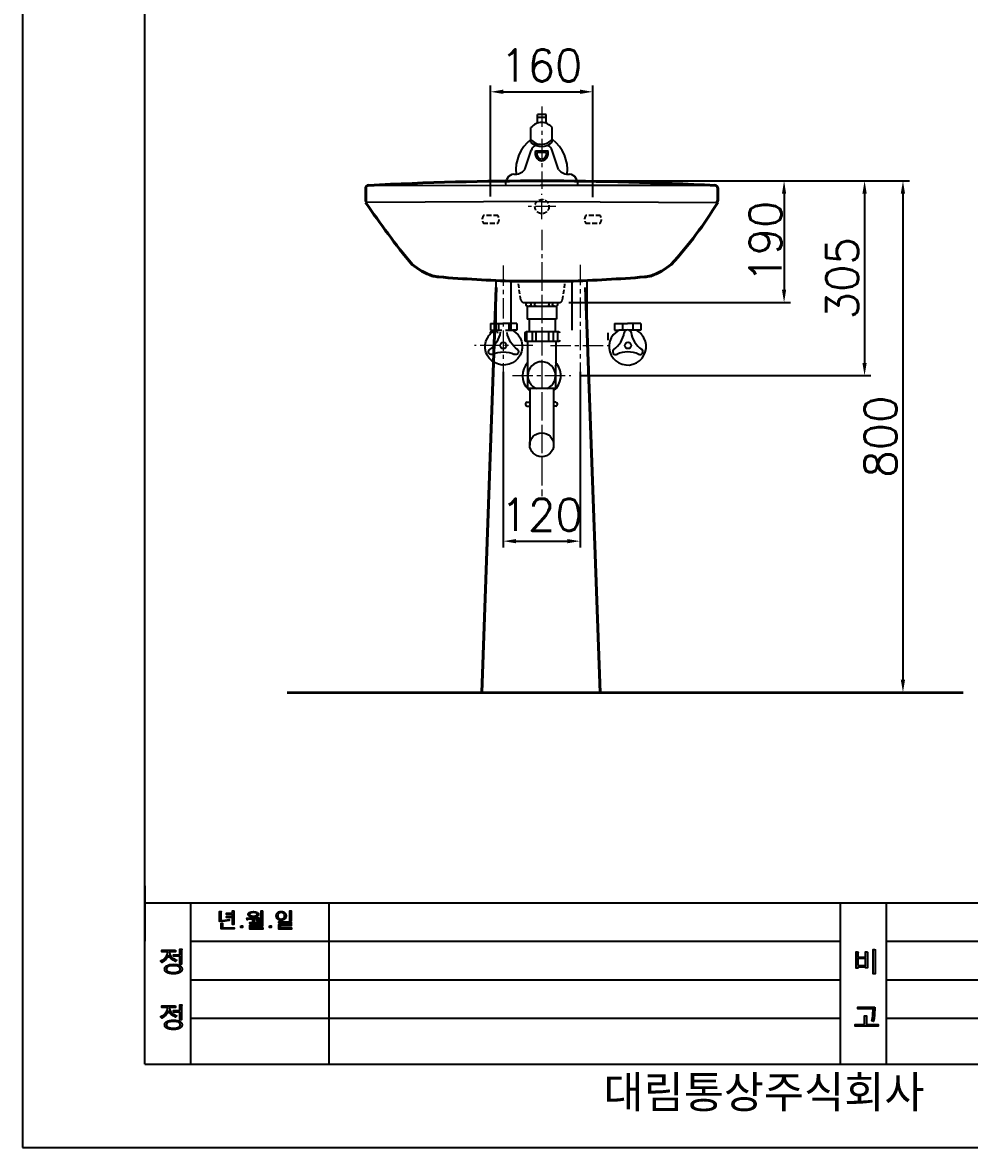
# Model space of a CAD drawing. Extents: x 60939 to 67572, y 58046 to 61508.
# Drawn here: x 65147 to 66628, y 58046 to 59806 of the extents above; entities that cross this region are included whole.
import ezdxf

# ---------------------------------------------------------------- set-up
doc = ezdxf.new("R2010")
doc.units = 0
doc.header["$MEASUREMENT"] = 0
doc.linetypes.add('CENTER', pattern=[50.8, 31.75, -6.35, 6.35, -6.35])
doc.linetypes.add('DASHED2', pattern=[9.525, 6.35, -3.175])
doc.layers.get('Defpoints').update_dxf_attribs({"linetype": 'CONTINUOUS'})
for name, color, linetype in [('B', 7, 'CONTINUOUS'), ('Dim', 4, 'CONTINUOUS'), ('YA', 7, 'CONTINUOUS'), ('내부선', 7, 'DASHED2')]:
    doc.layers.add(name, color=color, linetype=linetype)
for name, color, linetype, lineweight in [('CEN', 1, 'CENTER', 5), ('OUT-LINE', 132, 'CONTINUOUS', 40), ('OUTLINE', 11, 'CONTINUOUS', 40), ('Y', 202, 'CONTINUOUS', 35)]:
    doc.layers.add(name, color=color, linetype=linetype, lineweight=lineweight)
doc.styles.add('h', font='', dxfattribs={"height": 30})
doc.styles.get("Standard").update_dxf_attribs({"font": 'txt.shx', "bigfont": 'ghs.shx'})
doc.styles.add('스타일1', font='txt.shx', dxfattribs={"bigfont": 'ghs.shx'})
doc.styles.get('h').set_extended_font_data('Haansoft Batang')
doc.dimstyles.new('SERIM', dxfattribs={"dimscale": 10, "dimtxt": 3, "dimasz": 2, "dimexe": 1, "dimexo": 1.5, "dimgap": 1, "dimtad": 1, "dimtoh": 1, "dimdec": 0, "dimdsep": 46, "dimtxsty": 'h', "dimcen": -0.3, "dimclrt": 2, "dimadec": 0, "dimazin": 0, "dimtfac": 1, "dimtdec": 0, "dimtmove": 1, "dimatfit": 3, "dimfxl": 0, "dimtolj": 1, "dimtzin": 0, "dimarcsym": 0})

# ---------------------------------------------------------------- blocks, each defined once
blk = doc.blocks.new('*D62')
at = {"layer": 'Defpoints', "color": 0}
for p in [(65898.7, 59259.6), (66018.7, 59259.6), (66018.7, 58994.7)]:
    blk.add_point(p, dxfattribs=at)
at = {"layer": 'Dim', "color": 0, "lineweight": -2}
for p, q in [((65898.7, 59259.6), (65898.7, 58984.7)), ((66018.7, 59259.6), (66018.7, 58984.7)), ((65918.7, 58994.7), (65998.7, 58994.7))]:
    blk.add_line(p, q, dxfattribs=at)
at = {"layer": 'Dim', "color": 0}
for points in [[(65918.7, 58998), (65918.7, 58991.4), (65898.7, 58994.7)], [(65998.7, 58998), (65998.7, 58991.4), (66018.7, 58994.7)]]:
    blk.add_solid(points, dxfattribs=at)
at = {"layer": 'Dim', "color": 0, "insert": (65958.7, 59036), "char_height": 50, "attachment_point": 5}
blk.add_mtext('\\A1;120', dxfattribs=at)
blk = doc.blocks.new('*D63')
at = {"layer": 'Defpoints', "color": 0}
for p in [(66038.6, 59697.5), (65878.7, 59533.7), (66038.6, 59532.5)]:
    blk.add_point(p, dxfattribs=at)
at = {"layer": 'Dim', "color": 0, "lineweight": -2}
for p, q in [((65878.7, 59533.7), (65878.7, 59707.5)), ((66038.6, 59532.5), (66038.6, 59707.5)), ((65898.7, 59697.5), (66018.6, 59697.5))]:
    blk.add_line(p, q, dxfattribs=at)
at = {"layer": 'Dim', "color": 0}
for points in [[(65898.7, 59700.9), (65898.7, 59694.2), (65878.7, 59697.5)], [(66018.6, 59700.9), (66018.6, 59694.2), (66038.6, 59697.5)]]:
    blk.add_solid(points, dxfattribs=at)
at = {"layer": 'Dim', "color": 0, "insert": (65958, 59738.8), "char_height": 50, "attachment_point": 5}
blk.add_mtext('\\A1;160', dxfattribs=at)
blk = doc.blocks.new('*D70')
at = {"layer": 'Defpoints', "color": 0}
for p in [(65958.7, 59558.2), (65986.3, 59368), (66337.7, 59368)]:
    blk.add_point(p, dxfattribs=at)
at = {"layer": 'Dim', "color": 0, "lineweight": -2}
for p, q in [((65973.7, 59558.2), (66347.7, 59558.2)), ((66337.7, 59538.2), (66337.7, 59388)), ((66001.3, 59368), (66347.7, 59368))]:
    blk.add_line(p, q, dxfattribs=at)
at = {"layer": 'Dim', "color": 0}
for points in [[(66334.4, 59538.2), (66341, 59538.2), (66337.7, 59558.2)], [(66334.4, 59388), (66341, 59388), (66337.7, 59368)]]:
    blk.add_solid(points, dxfattribs=at)
at = {"layer": 'Dim', "color": 0, "insert": (66308.6, 59463.1), "char_height": 50, "attachment_point": 5, "rotation": 90}
blk.add_mtext('\\A1;190', dxfattribs=at)
blk = doc.blocks.new('*D71')
at = {"layer": 'Defpoints', "color": 0}
for p in [(65958.7, 59558.2), (66004.4, 59253.6), (66463.6, 59253.6)]:
    blk.add_point(p, dxfattribs=at)
at = {"layer": 'Dim', "color": 0, "lineweight": -2}
for p, q in [((65973.7, 59558.2), (66473.6, 59558.2)), ((66463.6, 59538.2), (66463.6, 59273.6)), ((66019.4, 59253.6), (66473.6, 59253.6))]:
    blk.add_line(p, q, dxfattribs=at)
at = {"layer": 'Dim', "color": 0}
for points in [[(66460.2, 59538.2), (66466.9, 59538.2), (66463.6, 59558.2)], [(66460.2, 59273.6), (66466.9, 59273.6), (66463.6, 59253.6)]]:
    blk.add_solid(points, dxfattribs=at)
at = {"layer": 'Dim', "color": 0, "insert": (66428.6, 59405.9), "char_height": 50, "attachment_point": 5, "rotation": 90}
blk.add_mtext('\\A1;305', dxfattribs=at)
blk = doc.blocks.new('*D72')
at = {"layer": 'Defpoints', "color": 0}
for p in [(65958.7, 59558.2), (66472.2, 58758.2), (66523.6, 58758.2)]:
    blk.add_point(p, dxfattribs=at)
at = {"layer": 'Dim', "color": 0, "lineweight": -2}
for p, q in [((65973.7, 59558.2), (66533.6, 59558.2)), ((66523.6, 59538.2), (66523.6, 58778.2))]:
    blk.add_line(p, q, dxfattribs=at)
at = {"layer": 'Dim', "color": 0}
for points in [[(66520.2, 59538.2), (66526.9, 59538.2), (66523.6, 59558.2)], [(66520.2, 58778.2), (66526.9, 58778.2), (66523.6, 58758.2)]]:
    blk.add_solid(points, dxfattribs=at)
at = {"layer": 'Dim', "color": 0, "insert": (66488.6, 59158.2), "char_height": 50, "attachment_point": 5, "rotation": 90}
blk.add_mtext('\\A1;800', dxfattribs=at)

msp = doc.modelspace()

# ---------------------------------------------------------------- linework, layer by layer
at = {"layer": 'B', "color": 0, "ltscale": 65}
for p, q in [((65688.3, 59551.3), (65960.9, 59551)), ((66230.3, 59551), (65956.4, 59551)), ((65958.7, 59526), (65685, 59524.6)), ((65958.7, 59526), (66232.3, 59524.6))]:
    msp.add_line(p, q, dxfattribs=at)
at = {"layer": 'CEN', "color": 0}
for p, q in [((65958.7, 59674.7), (65958.7, 59546)), ((65958.7, 59498.2), (65958.7, 59537.9)), ((65980.8, 59518.1), (65937.4, 59518.1)), ((65958.7, 59481.7), (65958.7, 59065.3)), ((65898.7, 59425.7), (65898.7, 59259.6)), ((65958.7, 59418.2), (65958.7, 59064.4)), ((66018.7, 59426.7), (66018.7, 59259.6)), ((65945, 59300.8), (65853.5, 59300.8)), ((65972.4, 59300.8), (66063.8, 59300.8)), ((65912.9, 59253.6), (66004.4, 59253.6))]:
    msp.add_line(p, q, dxfattribs=at)
at = {"layer": 'OUT-LINE', "color": 0}
for p, q in [((65683.5, 59528.2), (65683.5, 59546.3)), ((66233.9, 59528.2), (66233.9, 59546.3))]:
    msp.add_line(p, q, dxfattribs=at)
for centre, radius, start, end in [((65957.2, 54371.7), 5186.5, 86.9819, 92.9727), ((65688.5, 59546.3), 5, 92.5493, 180), ((66228.9, 59546.3), 5, 0, 87.4507), ((65688.5, 59528.2), 5, 180, 226.2958), ((66720.2, 60225.1), 1251.3, 214.0482, 219.597), ((65696.8, 59851), 628.5, 317.6471, 328.7077), ((66228.9, 59528.2), 5, 313.7042, 0), ((65822, 59506.7), 103, 230.1656, 250.9118), ((66095.3, 59506.7), 103, 289.0882, 309.8344), ((65766.6, 59231.2), 179.4, 80.058, 83.0526), ((66150.7, 59231.2), 179.4, 96.9474, 99.942)]:
    msp.add_arc(centre, radius, start, end, dxfattribs=at)
at = {"layer": 'OUTLINE', "color": 0}
for p, q in [((66000.9, 59401.3), (65916.2, 59401.3)), ((65865, 58758.2), (65887.6, 59391.2)), ((66050, 58758.2), (66027.4, 59391.2))]:
    msp.add_line(p, q, dxfattribs=at)
for centre, start, end in [((65996, 61884.4), 265.4208, 268.1657), ((65921.3, 61884.4), 271.8343, 274.5792)]:
    msp.add_arc(centre, 2484.4, start, end, dxfattribs=at)
at = {"layer": 'Y', "color": 0}
for p, q in [((65560.7, 58758.2), (66606.7, 58758.2)), ((65587.1, 58758.2), (66617.7, 58758.2))]:
    msp.add_line(p, q, dxfattribs=at)
at = {"layer": 'YA', "color": 7}
for p, q in [((65338.2, 58176.9), (65338.2, 60286.7)), ((65338.2, 58455.4), (65338.2, 58368.9)), ((65338.2, 58428.9), (67414.2, 58428.9)), ((65410.2, 58176.9), (65410.2, 58428.9)), ((65626.2, 58176.9), (65626.2, 58428.9)), ((66425.7, 58176.9), (66425.7, 58428.9)), ((66497.7, 58176.9), (66497.7, 58428.9)), ((65410.2, 58368.9), (66425.7, 58368.9)), ((66497.7, 58368.9), (67414.2, 58368.9)), ((65410.2, 58308.9), (66425.7, 58308.9)), ((66497.7, 58308.9), (67414.2, 58308.9)), ((65410.2, 58248.9), (66425.7, 58248.9)), ((66497.7, 58248.9), (67414.2, 58248.9)), ((65338.2, 58176.9), (67414.2, 58176.9))]:
    msp.add_line(p, q, dxfattribs=at)
at = {"layer": 'YA', "color": 0}
for p, q in [((65965.8, 59661.9), (65952.3, 59661.9)), ((65952.3, 59648.7), (65952.3, 59661.9)), ((65952.3, 59657.9), (65965.8, 59657.9)), ((65965.8, 59648.2), (65965.8, 59661.9)), ((65941.9, 59618.3), (65941.9, 59641.6)), ((65975.2, 59618.7), (65975.2, 59641.2)), ((65932.1, 59575.8), (65942.4, 59605.8)), ((65949, 59605.4), (65968.6, 59605.4)), ((65951, 59602.9), (65966.4, 59602.9)), ((65985.2, 59575.8), (65974.9, 59605.8)), ((65887.7, 59324.5), (65887.7, 59402.4)), ((65910.8, 59324.5), (65910.8, 59401.5)), ((66006.5, 59324.5), (66006.5, 59401.5)), ((66029.7, 59324.5), (66029.7, 59402.4)), ((65936, 59368.2), (65981.8, 59368.2)), ((65935.9, 59362), (65982.1, 59362)), ((65935.9, 59362), (65935.9, 59341.7)), ((65982.1, 59362.3), (65982.1, 59341.7)), ((65982.1, 59362), (65982.1, 59341.7)), ((65878.8, 59335), (65899.2, 59335)), ((65878.8, 59335), (65878.8, 59324.5)), ((65891, 59335), (65891, 59324.5)), ((65919.7, 59335), (65899.2, 59335)), ((65907.4, 59335), (65907.4, 59324.5)), ((65919.7, 59335), (65919.7, 59324.5)), ((65982.1, 59341.7), (65935.9, 59341.7)), ((65938.9, 59340.8), (65938.9, 59322.2)), ((65979.7, 59341.7), (65979.7, 59322.2)), ((66072.6, 59335), (66093.1, 59335)), ((66072.6, 59335), (66072.6, 59324.5)), ((66084.9, 59335), (66084.9, 59324.5)), ((66113.5, 59335), (66093.1, 59335)), ((66101.3, 59335), (66101.3, 59324.5)), ((66113.5, 59335), (66113.5, 59324.5)), ((65878.8, 59324.5), (65896.3, 59324.5)), ((65901.9, 59324.5), (65912.8, 59324.5)), ((65919.7, 59324.5), (65912.8, 59324.5)), ((65932.6, 59308.9), (65932.6, 59320.3)), ((65985.4, 59322.2), (65934.4, 59322.2)), ((65935, 59322.2), (65935, 59307.1)), ((65944, 59322.2), (65944, 59307.1)), ((65949.4, 59322.2), (65949.4, 59307.1)), ((65969.6, 59307.1), (65969.6, 59322.2)), ((65976.8, 59322.2), (65976.8, 59307.1)), ((65983.8, 59307.1), (65983.8, 59322.2)), ((66062.2, 59320.3), (66062.2, 59308.9)), ((66072.6, 59324.5), (66079.5, 59324.5)), ((66090.4, 59324.5), (66079.5, 59324.5)), ((66113.5, 59324.5), (66096, 59324.5)), ((65985.4, 59307.1), (65934.4, 59307.1)), ((65940.1, 59233.5), (65940.1, 59144.8)), ((65977.2, 59233.5), (65977.2, 59144.8)), ((65935.8, 59212.2), (65939.8, 59212.2)), ((65980.8, 59212.2), (65976.8, 59212.2)), ((65935.8, 59205.9), (65939.8, 59205.9)), ((65980.8, 59205.9), (65976.8, 59205.9))]:
    msp.add_line(p, q, dxfattribs=at)
msp.add_lwpolyline([(65146.8, 58046.4), (67572.3, 58046.4), (67572.3, 61476.8), (65146.8, 61476.8)], close=True, dxfattribs=at)
msp.add_lwpolyline([(65980.7, 59307.1), (65980.3, 59233.5), (65937, 59233.5), (65937, 59307.1)], dxfattribs=at)
at = {"layer": 'YA', "color": 7}
for points in [[(65457.2, 58415.4), (65457.3, 58415.4), (65457.3, 58415.4), (65457.3, 58415.4), (65457.3, 58415.4), (65457.3, 58415.3), (65457.3, 58415.3), (65457.3, 58415.3), (65457.3, 58415.2), (65457.3, 58415.1), (65457.2, 58414.9), (65457.1, 58414.6), (65457, 58414.2), (65457, 58401.7), (65463.3, 58402.1), (65469.8, 58403.2), (65470.1, 58401.4), (65463.7, 58400.3), (65454.9, 58399.9), (65454.9, 58415.6), (65456.3, 58415.6), (65456.9, 58415.5), (65457, 58415.5), (65457.1, 58415.5), (65457.2, 58415.5), (65457.2, 58415.4), (65457.2, 58415.4)], [(65475, 58412.7), (65475, 58416.3), (65476.7, 58416.3), (65476.9, 58416.3), (65477.1, 58416.3), (65477.2, 58416.3), (65477.3, 58416.2), (65477.3, 58416.2), (65477.3, 58416.2), (65477.3, 58416.2), (65477.4, 58416.2), (65477.4, 58416.2), (65477.4, 58416.2), (65477.4, 58416.1), (65477.4, 58416.1), (65477.4, 58416.1), (65477.4, 58416.1), (65477.4, 58416.1), (65477.3, 58416), (65477.3, 58415.8), (65477.2, 58415.6), (65477.1, 58415.3), (65477.1, 58395.2), (65475, 58395.2), (65475, 58406.1), (65466, 58406.1), (65466, 58407.9), (65475, 58407.9), (65475, 58410.9), (65466, 58410.9), (65466, 58412.7), (65475, 58412.7)], [(65514, 58414), (65514.5, 58413.7), (65514.9, 58413.4), (65515.3, 58413.1), (65515.6, 58412.7), (65515.8, 58412.3), (65515.9, 58411.9), (65516, 58411.5), (65516.1, 58411), (65516, 58410.6), (65515.9, 58410.2), (65515.8, 58409.8), (65515.6, 58409.4), (65515.3, 58409), (65514.9, 58408.7), (65514.5, 58408.4), (65514, 58408.1), (65513.5, 58407.7), (65512.8, 58407.5), (65511.4, 58407.1), (65509.8, 58406.8), (65507.9, 58406.7), (65506.1, 58406.8), (65504.4, 58407.1), (65503, 58407.5), (65502.4, 58407.7), (65501.8, 58408.1), (65501.3, 58408.4), (65500.9, 58408.7), (65500.5, 58409), (65500.3, 58409.4), (65500, 58409.8), (65499.9, 58410.2), (65499.8, 58410.6), (65499.8, 58411), (65499.8, 58411.5), (65499.9, 58411.9), (65500, 58412.3), (65500.3, 58412.7), (65500.5, 58413.1), (65500.9, 58413.4), (65501.3, 58413.7), (65501.8, 58414), (65503, 58414.6), (65504.4, 58415), (65506.1, 58415.2), (65507.9, 58415.3), (65509.8, 58415.2), (65511.4, 58415), (65512.8, 58414.6), (65514, 58414)], [(65519.9, 58402.4), (65519.9, 58416.3), (65521.6, 58416.3), (65521.9, 58416.3), (65522.1, 58416.3), (65522.2, 58416.2), (65522.2, 58416.2), (65522.2, 58416.2), (65522.2, 58416.2), (65522.2, 58416.2), (65522.3, 58416.2), (65522.3, 58416.2), (65522.3, 58416.1), (65522.3, 58416.1), (65522.3, 58416.1), (65522.3, 58416.1), (65522.3, 58416.1), (65522.3, 58416), (65522.3, 58416), (65522.2, 58415.9), (65522.2, 58415.7), (65522, 58415.5), (65522, 58415.2), (65522, 58399), (65519.9, 58399), (65519.9, 58400.7), (65513, 58400.7), (65513, 58402.4), (65519.9, 58402.4)], [(65557, 58413.6), (65557.5, 58413.1), (65557.9, 58412.6), (65558.2, 58412), (65558.5, 58411.4), (65558.7, 58410.8), (65558.8, 58410.1), (65558.9, 58408.7), (65558.9, 58407.9), (65558.8, 58407.2), (65558.7, 58406.6), (65558.5, 58405.9), (65558.2, 58405.4), (65557.9, 58404.8), (65557.5, 58404.3), (65557, 58403.8), (65556.5, 58403.3), (65555.9, 58402.9), (65555.2, 58402.5), (65554.6, 58402.3), (65553.8, 58402), (65553, 58401.9), (65551.3, 58401.7), (65549.6, 58401.9), (65548.8, 58402), (65548, 58402.3), (65547.3, 58402.5), (65546.7, 58402.9), (65546.1, 58403.3), (65545.5, 58403.8), (65545.1, 58404.3), (65544.7, 58404.8), (65544.4, 58405.4), (65544.1, 58405.9), (65543.9, 58406.6), (65543.8, 58407.2), (65543.7, 58408.7), (65543.8, 58410.1), (65543.9, 58410.8), (65544.1, 58411.4), (65544.4, 58412), (65544.7, 58412.6), (65545.1, 58413.1), (65545.5, 58413.6), (65546.1, 58414), (65546.7, 58414.4), (65547.3, 58414.8), (65548, 58415.1), (65548.8, 58415.3), (65549.6, 58415.5), (65551.3, 58415.6), (65553, 58415.5), (65553.8, 58415.3), (65554.6, 58415.1), (65555.2, 58414.8), (65555.9, 58414.4), (65556.5, 58414), (65557, 58413.6)], [(65566.5, 58416.3), (65566.8, 58416.3), (65567, 58416.3), (65567.1, 58416.3), (65567.1, 58416.2), (65567.1, 58416.2), (65567.2, 58416.2), (65567.2, 58416.2), (65567.2, 58416.2), (65567.2, 58416.2), (65567.2, 58416.1), (65567.2, 58416.1), (65567.2, 58416.1), (65567.2, 58416.1), (65567.2, 58416), (65567.2, 58415.9), (65567.1, 58415.8), (65567, 58415.6), (65566.9, 58415.3), (65566.9, 58401), (65564.8, 58401), (65564.8, 58416.3), (65566.5, 58416.3)], [(65459.8, 58397.3), (65459.8, 58397.3), (65459.8, 58397.3), (65459.8, 58397.3), (65459.8, 58397.3), (65459.8, 58397.3), (65459.8, 58397.2), (65459.8, 58397.2), (65459.8, 58397.1), (65459.7, 58397), (65459.6, 58396.7), (65459.6, 58396.5), (65459.6, 58390.2), (65477.8, 58390.2), (65477.8, 58388.5), (65457.5, 58388.5), (65457.5, 58397.4), (65459.1, 58397.4), (65459.6, 58397.4), (65459.7, 58397.4), (65459.7, 58397.4), (65459.8, 58397.3), (65459.8, 58397.3), (65459.8, 58397.3)], [(65517.3, 58404.3), (65513.2, 58403.9), (65509, 58403.6), (65509, 58399), (65506.9, 58399), (65506.9, 58403.5), (65499.1, 58403.2), (65498.9, 58403.1), (65498.6, 58403), (65498.5, 58402.8), (65498.4, 58402.8), (65498.4, 58402.7), (65498.3, 58402.7), (65498.3, 58402.7), (65498.3, 58402.7), (65498.3, 58402.7), (65498.3, 58402.7), (65498.3, 58402.7), (65498.3, 58402.7), (65498.2, 58402.8), (65498.2, 58402.8), (65498.2, 58402.8), (65498.2, 58402.9), (65498.1, 58402.9), (65498.1, 58403.2), (65498, 58403.5), (65497.7, 58405), (65505.8, 58405.2), (65517.1, 58406), (65517.3, 58404.3)], [(65503.4, 58412.9), (65503.1, 58412.7), (65502.7, 58412.5), (65502.5, 58412.3), (65502.3, 58412.1), (65502.1, 58411.8), (65502, 58411.6), (65501.9, 58411.3), (65501.9, 58411), (65501.9, 58410.7), (65502, 58410.6), (65502, 58410.5), (65502.1, 58410.2), (65502.3, 58410), (65502.5, 58409.8), (65502.7, 58409.5), (65503.1, 58409.3), (65503.4, 58409.2), (65504.3, 58408.8), (65505.3, 58408.6), (65507.9, 58408.4), (65510.5, 58408.6), (65511.5, 58408.8), (65512.4, 58409.2), (65512.8, 58409.3), (65513.1, 58409.5), (65513.3, 58409.8), (65513.6, 58410), (65513.7, 58410.2), (65513.8, 58410.3), (65513.8, 58410.5), (65513.9, 58410.6), (65513.9, 58410.7), (65513.9, 58411), (65513.9, 58411.3), (65513.9, 58411.4), (65513.8, 58411.6), (65513.7, 58411.8), (65513.6, 58412.1), (65513.3, 58412.3), (65513.1, 58412.5), (65512.8, 58412.7), (65512.4, 58412.9), (65511.5, 58413.2), (65510.5, 58413.5), (65507.9, 58413.7), (65505.3, 58413.5), (65504.3, 58413.2), (65503.4, 58412.9)], [(65522, 58398.4), (65522, 58392.6), (65504.3, 58392.6), (65504.3, 58389.9), (65522.7, 58389.9), (65522.7, 58388.1), (65502.3, 58388.1), (65502.3, 58394.4), (65520, 58394.4), (65520, 58396.6), (65502.3, 58396.6), (65502.3, 58398.4), (65522, 58398.4)], [(65547.2, 58412.3), (65546.9, 58412), (65546.7, 58411.6), (65546.4, 58411.2), (65546.2, 58410.7), (65546.1, 58410.3), (65546, 58409.8), (65545.9, 58408.7), (65546, 58407.6), (65546.1, 58407.1), (65546.2, 58406.7), (65546.4, 58406.2), (65546.7, 58405.8), (65546.9, 58405.4), (65547.2, 58405.1), (65547.6, 58404.7), (65548, 58404.5), (65548.5, 58404.2), (65549, 58404), (65549.5, 58403.9), (65550.1, 58403.7), (65551.3, 58403.6), (65552.5, 58403.7), (65553.1, 58403.9), (65553.6, 58404), (65554.1, 58404.2), (65554.6, 58404.5), (65555, 58404.7), (65555.4, 58405.1), (65555.7, 58405.4), (65556, 58405.8), (65556.2, 58406.2), (65556.4, 58406.7), (65556.5, 58407.1), (65556.7, 58407.6), (65556.7, 58408.7), (65556.7, 58409.8), (65556.5, 58410.3), (65556.4, 58410.7), (65556.2, 58411.2), (65556, 58411.6), (65555.7, 58412), (65555.4, 58412.3), (65555, 58412.7), (65554.6, 58413), (65554.1, 58413.2), (65553.6, 58413.4), (65553.1, 58413.6), (65552.5, 58413.7), (65551.3, 58413.8), (65550.1, 58413.7), (65549.5, 58413.6), (65549, 58413.4), (65548.5, 58413.2), (65548, 58413), (65547.6, 58412.7), (65547.2, 58412.3)], [(65566.9, 58399.6), (65566.9, 58393.2), (65549.7, 58393.2), (65549.7, 58389.9), (65567.6, 58389.9), (65567.6, 58388.1), (65547.7, 58388.1), (65547.7, 58395), (65564.9, 58395), (65564.9, 58397.8), (65547.7, 58397.8), (65547.7, 58399.6), (65566.9, 58399.6)], [(65488.1, 58393.2), (65491, 58393.2), (65491, 58390.4), (65488.1, 58390.4), (65488.1, 58393.2)], [(65533, 58393.2), (65535.9, 58393.2), (65535.9, 58390.4), (65533, 58390.4), (65533, 58393.2)], [(65386.1, 58354.9), (65386.1, 58352.6), (65377.1, 58352.6), (65376.9, 58351.6), (65376.9, 58350.6), (65377, 58349.6), (65377.2, 58348.6), (65377.5, 58347.6), (65378, 58346.7), (65378.6, 58345.7), (65379.4, 58344.8), (65381.1, 58343.3), (65383.1, 58341.9), (65385.4, 58340.6), (65388.1, 58339.5), (65386.3, 58337.3), (65382.5, 58339.2), (65379.2, 58341.6), (65378, 58342.8), (65376.9, 58344), (65376, 58345.2), (65375.3, 58346.5), (65373.4, 58343.4), (65371.1, 58340.7), (65368.2, 58338.2), (65364.6, 58335.9), (65362.7, 58338), (65365, 58339.2), (65367.1, 58340.6), (65369, 58342.2), (65370.6, 58344), (65372, 58346), (65373.1, 58348.1), (65373.8, 58350.3), (65374.2, 58352.6), (65364.6, 58352.6), (65364.6, 58354.9), (65386.1, 58354.9)], [(65392.7, 58347.8), (65392.7, 58356.6), (65395.1, 58356.6), (65395.4, 58356.6), (65395.7, 58356.5), (65395.8, 58356.5), (65395.8, 58356.5), (65395.9, 58356.5), (65395.9, 58356.4), (65395.9, 58356.4), (65395.9, 58356.4), (65396, 58356.4), (65396, 58356.4), (65396, 58356.4), (65396, 58356.3), (65396, 58356.3), (65396, 58356.3), (65396, 58356.2), (65396, 58356.2), (65395.9, 58356), (65395.8, 58355.8), (65395.7, 58355.5), (65395.6, 58355.1), (65395.6, 58332.9), (65392.7, 58332.9), (65392.7, 58345.4), (65383.1, 58345.4), (65383.1, 58347.8), (65392.7, 58347.8)], [(66453.6, 58352), (66453.6, 58352), (66453.6, 58352), (66453.6, 58352), (66453.6, 58352), (66453.6, 58351.9), (66453.6, 58351.9), (66453.6, 58351.9), (66453.6, 58351.8), (66453.5, 58351.7), (66453.4, 58351.6), (66453.2, 58351.3), (66453.1, 58350.9), (66453.1, 58344.3), (66465.2, 58344.3), (66465.2, 58352.2), (66467.1, 58352.2), (66467.9, 58352.1), (66468.1, 58352.1), (66468.2, 58352), (66468.3, 58352), (66468.3, 58352), (66468.4, 58351.9), (66468.4, 58351.9), (66468.4, 58351.9), (66468.4, 58351.9), (66468.4, 58351.9), (66468.4, 58351.8), (66468.4, 58351.8), (66468.4, 58351.7), (66468.4, 58351.7), (66468.4, 58351.6), (66468.3, 58351.4), (66468.1, 58351.1), (66468.1, 58350.7), (66468.1, 58327.6), (66465.2, 58327.6), (66465.2, 58328.7), (66453.1, 58328.7), (66453.1, 58326.8), (66450.4, 58326.8), (66450.4, 58352.2), (66452.5, 58352.2), (66453.3, 58352.1), (66453.5, 58352.1), (66453.6, 58352.1), (66453.6, 58352), (66453.6, 58352), (66453.6, 58352)], [(66480.5, 58355.7), (66480.5, 58355.7), (66480.5, 58355.7), (66480.5, 58355.7), (66480.5, 58355.7), (66480.5, 58355.7), (66480.5, 58355.7), (66480.5, 58355.6), (66480.5, 58355.6), (66480.5, 58355.6), (66480.5, 58355.5), (66480.5, 58355.5), (66480.5, 58355.4), (66480.4, 58355.2), (66480.1, 58354.8), (66480.1, 58354.3), (66480.1, 58317.8), (66477.2, 58317.8), (66477.2, 58355.9), (66479.2, 58355.9), (66480.1, 58355.8), (66480.3, 58355.8), (66480.4, 58355.7), (66480.5, 58355.7), (66480.5, 58355.7), (66480.5, 58355.7)], [(65393, 58330.8), (65393.8, 58330.3), (65394.5, 58329.7), (65395, 58329.1), (65395.5, 58328.5), (65395.9, 58327.7), (65396.1, 58327), (65396.3, 58326.2), (65396.3, 58325.4), (65396.3, 58324.6), (65396.1, 58323.8), (65395.9, 58323.1), (65395.5, 58322.4), (65395, 58321.7), (65394.5, 58321.1), (65393.8, 58320.6), (65393, 58320.1), (65392, 58319.6), (65391, 58319.1), (65388.6, 58318.5), (65385.9, 58318.1), (65382.7, 58317.9), (65379.6, 58318.1), (65376.8, 58318.5), (65374.4, 58319.1), (65373.4, 58319.6), (65372.4, 58320.1), (65371.7, 58320.6), (65371, 58321.1), (65370.4, 58321.7), (65370, 58322.4), (65369.6, 58323.1), (65369.3, 58323.8), (65369.2, 58324.6), (65369.1, 58325.4), (65369.2, 58326.2), (65369.3, 58327), (65369.6, 58327.7), (65370, 58328.5), (65370.4, 58329.1), (65371, 58329.7), (65371.7, 58330.3), (65372.4, 58330.8), (65373.4, 58331.3), (65374.4, 58331.7), (65376.8, 58332.4), (65379.6, 58332.8), (65382.7, 58332.9), (65385.9, 58332.8), (65388.6, 58332.4), (65391, 58331.7), (65392, 58331.3), (65393, 58330.8)], [(65374.6, 58329.3), (65374, 58328.9), (65373.4, 58328.5), (65373, 58328.1), (65372.6, 58327.6), (65372.3, 58327.1), (65372.1, 58326.6), (65372, 58326), (65372, 58325.4), (65372, 58324.8), (65372.1, 58324.2), (65372.3, 58323.7), (65372.6, 58323.2), (65373, 58322.7), (65373.4, 58322.3), (65374, 58321.9), (65374.6, 58321.6), (65376.1, 58321), (65378, 58320.6), (65382.7, 58320.3), (65387.5, 58320.6), (65389.3, 58321), (65390.9, 58321.6), (65391.5, 58321.9), (65392, 58322.3), (65392.5, 58322.7), (65392.9, 58323.2), (65393.1, 58323.7), (65393.4, 58324.2), (65393.5, 58324.8), (65393.5, 58325.4), (65393.5, 58326), (65393.4, 58326.6), (65393.1, 58327.1), (65392.9, 58327.6), (65392.5, 58328.1), (65392, 58328.5), (65391.5, 58328.9), (65390.9, 58329.3), (65389.3, 58329.9), (65387.5, 58330.3), (65382.7, 58330.6), (65378, 58330.3), (65376.1, 58329.9), (65374.6, 58329.3)], [(66453.1, 58330.9), (66465.2, 58330.9), (66465.2, 58342), (66453.1, 58342), (66453.1, 58330.9)], [(65386.1, 58267.9), (65386.1, 58265.5), (65377.1, 58265.5), (65376.9, 58264.5), (65376.9, 58263.5), (65377, 58262.5), (65377.2, 58261.5), (65377.5, 58260.5), (65378, 58259.6), (65378.6, 58258.6), (65379.4, 58257.7), (65381.1, 58256.2), (65383.1, 58254.8), (65385.4, 58253.5), (65388.1, 58252.5), (65386.3, 58250.2), (65382.5, 58252.2), (65379.2, 58254.5), (65378, 58255.7), (65376.9, 58256.9), (65376, 58258.1), (65375.3, 58259.4), (65373.4, 58256.3), (65371.1, 58253.6), (65368.2, 58251.1), (65364.6, 58248.8), (65362.7, 58250.9), (65365, 58252.1), (65367.1, 58253.5), (65369, 58255.1), (65370.6, 58256.9), (65372, 58258.9), (65373.1, 58261), (65373.8, 58263.2), (65374.2, 58265.5), (65364.6, 58265.5), (65364.6, 58267.9), (65386.1, 58267.9)], [(65392.7, 58260.7), (65392.7, 58269.5), (65395.1, 58269.5), (65395.4, 58269.5), (65395.7, 58269.4), (65395.8, 58269.4), (65395.8, 58269.4), (65395.9, 58269.4), (65395.9, 58269.4), (65395.9, 58269.3), (65395.9, 58269.3), (65396, 58269.3), (65396, 58269.3), (65396, 58269.3), (65396, 58269.2), (65396, 58269.2), (65396, 58269.2), (65396, 58269.1), (65396, 58269.1), (65395.9, 58268.9), (65395.8, 58268.7), (65395.7, 58268.4), (65395.6, 58268), (65395.6, 58245.9), (65392.7, 58245.9), (65392.7, 58258.3), (65383.1, 58258.3), (65383.1, 58260.7), (65392.7, 58260.7)], [(66479.7, 58265.7), (66479.2, 58253.2), (66478.5, 58248), (66477.4, 58243.6), (66474.7, 58244.3), (66475.8, 58248.3), (66476.5, 58253.3), (66476.9, 58263.3), (66453.1, 58263.3), (66453.1, 58265.7), (66479.7, 58265.7)], [(65393, 58243.7), (65393.8, 58243.2), (65394.5, 58242.6), (65395, 58242), (65395.5, 58241.4), (65395.9, 58240.7), (65396.1, 58239.9), (65396.3, 58239.1), (65396.3, 58238.3), (65396.3, 58237.5), (65396.1, 58236.7), (65395.9, 58236), (65395.5, 58235.3), (65395, 58234.6), (65394.5, 58234), (65393.8, 58233.5), (65393, 58233), (65392, 58232.5), (65391, 58232), (65388.6, 58231.4), (65385.9, 58231), (65382.7, 58230.9), (65379.6, 58231), (65376.8, 58231.4), (65374.4, 58232), (65373.4, 58232.5), (65372.4, 58233), (65371.7, 58233.5), (65371, 58234), (65370.4, 58234.6), (65370, 58235.3), (65369.6, 58236), (65369.3, 58236.7), (65369.2, 58237.5), (65369.1, 58238.3), (65369.2, 58239.1), (65369.3, 58239.9), (65369.6, 58240.7), (65370, 58241.4), (65370.4, 58242), (65371, 58242.6), (65371.7, 58243.2), (65372.4, 58243.7), (65373.4, 58244.2), (65374.4, 58244.7), (65376.8, 58245.3), (65379.6, 58245.7), (65382.7, 58245.8), (65385.9, 58245.7), (65388.6, 58245.3), (65391, 58244.7), (65392, 58244.2), (65393, 58243.7)], [(65374.6, 58242.2), (65374, 58241.8), (65373.4, 58241.5), (65373, 58241), (65372.6, 58240.6), (65372.3, 58240), (65372.1, 58239.5), (65372, 58238.9), (65372, 58238.3), (65372, 58237.7), (65372.1, 58237.1), (65372.3, 58236.6), (65372.6, 58236.1), (65373, 58235.6), (65373.4, 58235.2), (65374, 58234.8), (65374.6, 58234.5), (65376.1, 58233.9), (65378, 58233.5), (65382.7, 58233.2), (65387.5, 58233.5), (65389.3, 58233.9), (65390.9, 58234.5), (65391.5, 58234.8), (65392, 58235.2), (65392.5, 58235.6), (65392.9, 58236.1), (65393.1, 58236.6), (65393.4, 58237.1), (65393.5, 58237.7), (65393.5, 58238.3), (65393.5, 58238.9), (65393.4, 58239.5), (65393.1, 58240), (65392.9, 58240.6), (65392.5, 58241), (65392, 58241.5), (65391.5, 58241.8), (65390.9, 58242.2), (65389.3, 58242.8), (65387.5, 58243.2), (65382.7, 58243.5), (65378, 58243.2), (65376.1, 58242.8), (65374.6, 58242.2)], [(66463.4, 58238.6), (66463.4, 58252.6), (66465.7, 58252.6), (66466.1, 58252.6), (66466.4, 58252.5), (66466.6, 58252.5), (66466.7, 58252.5), (66466.7, 58252.4), (66466.7, 58252.4), (66466.8, 58252.4), (66466.8, 58252.4), (66466.8, 58252.4), (66466.8, 58252.3), (66466.8, 58252.3), (66466.8, 58252.3), (66466.8, 58252.3), (66466.8, 58252.2), (66466.8, 58252.1), (66466.7, 58252), (66466.7, 58251.8), (66466.5, 58251.4), (66466.4, 58251), (66466.4, 58238.6), (66484.6, 58238.6), (66484.6, 58236.1), (66448.7, 58236.1), (66448.7, 58238.6), (66463.4, 58238.6)]]:
    msp.add_lwpolyline(points, dxfattribs=at)
at = {"layer": 'YA', "color": 0}
for centre, radius in [((65898.7, 59300.8), 4.91), ((66093.7, 59300.8), 4.91), ((65958.7, 59145.5), 18.7)]:
    msp.add_circle(centre, radius, dxfattribs=at)
for centre, radius, start, end in [((65958.4, 59628.4), 21.1, 37.2755, 141.2911), ((65978.8, 59575.1), 60.5, 127.6179, 186.0425), ((65958.3, 59636.7), 21.4, 219.792, 322.1603), ((65958.3, 59636.7), 24.7, 228.3389, 313.0942), ((65955.6, 59601.7), 13.9, 118.6601, 162.7745), ((65961.7, 59601.7), 13.9, 17.2255, 62.7108), ((65938.5, 59575.1), 60.5, 353.9575, 52.3821), ((65960.5, 59601.5), 12.2, 161.6487, 261.17), ((65960.5, 59601.5), 9.66, 172.0928, 258.8593), ((65956.8, 59601.5), 12.2, 278.83, 18.3513), ((65956.8, 59601.5), 9.66, 281.1407, 7.9072), ((65916.9, 59588.5), 19.8, 264.9849, 320.1914), ((66000.4, 59588.5), 19.8, 219.8086, 275.0151), ((65917.2, 59554.1), 14.9, 97.919, 191.6659), ((66000.1, 59554.1), 14.9, 348.3341, 82.081)]:
    msp.add_arc(centre, radius, start, end, dxfattribs=at)
for points, knots in [([(65936, 59362), (65934.3, 59363), (65933.7, 59365.2), (65934.7, 59366.8), (65935, 59367.4), (65935.5, 59367.9), (65936, 59368.2)], [0, 0, 0, 0, 1, 1, 1, 2, 2, 2, 2]), ([(65939.5, 59368.2), (65941.3, 59367.8), (65942.3, 59366.1), (65941.9, 59364.4), (65941.7, 59363.3), (65940.8, 59362.4), (65939.7, 59362)], [0, 0, 0, 0, 1, 1, 1, 2, 2, 2, 2]), ([(65949.6, 59362), (65947.9, 59363), (65947.3, 59365.2), (65948.2, 59366.8), (65948.5, 59367.4), (65949, 59367.9), (65949.6, 59368.2)], [0, 0, 0, 0, 1, 1, 1, 2, 2, 2, 2]), ([(65968.2, 59368.2), (65969.9, 59367.2), (65970.5, 59365.1), (65969.6, 59363.4), (65969.2, 59362.8), (65968.8, 59362.4), (65968.2, 59362)], [0, 0, 0, 0, 1, 1, 1, 2, 2, 2, 2]), ([(65978.1, 59362), (65976.4, 59362.5), (65975.4, 59364.3), (65975.9, 59366), (65976.2, 59367.1), (65977.1, 59367.9), (65978.2, 59368.2)], [0, 0, 0, 0, 1, 1, 1, 2, 2, 2, 2]), ([(65981.8, 59368.2), (65983.4, 59367.2), (65984, 59365.1), (65983.1, 59363.4), (65982.8, 59362.8), (65982.3, 59362.4), (65981.8, 59362)], [0, 0, 0, 0, 1, 1, 1, 2, 2, 2, 2]), ([(65912.8, 59324.5), (65926.9, 59317), (65932.3, 59299.5), (65924.8, 59285.4), (65917.3, 59271.3), (65899.8, 59266), (65885.7, 59273.5), (65871.5, 59280.9), (65866.2, 59298.5), (65873.7, 59312.6), (65876.4, 59317.7), (65880.6, 59321.8), (65885.7, 59324.5)], [0, 0, 0, 0, 1, 1, 1, 2, 2, 2, 3, 3, 3, 4, 4, 4, 4]), ([(65878.4, 59319.3), (65878.2, 59322.4), (65880.6, 59325.1), (65883.8, 59325.3), (65886.9, 59325.4), (65889.6, 59323), (65889.8, 59319.9)], [0, 0, 0, 0, 1, 1, 1, 2, 2, 2, 2]), ([(66079.5, 59324.5), (66065.4, 59317), (66060.1, 59299.5), (66067.5, 59285.4), (66075, 59271.3), (66092.5, 59266), (66106.7, 59273.5), (66120.8, 59280.9), (66126.1, 59298.5), (66118.6, 59312.6), (66115.9, 59317.7), (66111.8, 59321.8), (66106.7, 59324.5)], [0, 0, 0, 0, 1, 1, 1, 2, 2, 2, 3, 3, 3, 4, 4, 4, 4]), ([(66098.9, 59319.3), (66099.1, 59322.4), (66096.7, 59325.1), (66093.5, 59325.3), (66090.4, 59325.4), (66087.7, 59323), (66087.6, 59319.9)], [0, 0, 0, 0, 1, 1, 1, 2, 2, 2, 2]), ([(65882.5, 59287), (65880.3, 59285.7), (65877.4, 59286.5), (65876.2, 59288.7), (65874.9, 59291), (65875.6, 59293.8), (65877.9, 59295.1)], [0, 0, 0, 0, 1, 1, 1, 2, 2, 2, 2]), ([(65920.2, 59295.3), (65922.5, 59294), (65923.3, 59291.1), (65922, 59288.8), (65920.8, 59286.5), (65917.9, 59285.7), (65915.6, 59287)], [0, 0, 0, 0, 1, 1, 1, 2, 2, 2, 2]), ([(66072.1, 59295.3), (66069.8, 59294), (66069, 59291.1), (66070.3, 59288.8), (66071.5, 59286.5), (66074.4, 59285.7), (66076.7, 59287)], [0, 0, 0, 0, 1, 1, 1, 2, 2, 2, 2]), ([(66109.8, 59287), (66112, 59285.7), (66114.9, 59286.5), (66116.2, 59288.7), (66117.4, 59291), (66116.7, 59293.8), (66114.4, 59295.1)], [0, 0, 0, 0, 1, 1, 1, 2, 2, 2, 2]), ([(65966.9, 59233.5), (65978, 59238), (65983.3, 59250.7), (65978.8, 59261.8), (65974.2, 59272.9), (65961.6, 59278.3), (65950.5, 59273.7), (65939.3, 59269.2), (65934, 59256.5), (65938.5, 59245.4), (65940.8, 59240), (65945, 59235.7), (65950.5, 59233.5)], [0, 0, 0, 0, 1, 1, 1, 2, 2, 2, 3, 3, 3, 4, 4, 4, 4]), ([(65937, 59274.5), (65925.5, 59262.5), (65925.8, 59243.5), (65937.8, 59231.9), (65938.5, 59231.2), (65939.3, 59230.5), (65940.1, 59229.9)], [0, 0, 0, 0, 1, 1, 1, 2, 2, 2, 2]), ([(65977.2, 59229.9), (65990.3, 59240.1), (65992.6, 59259), (65982.4, 59272.1), (65981.7, 59272.9), (65981, 59273.7), (65980.3, 59274.5)], [0, 0, 0, 0, 1, 1, 1, 2, 2, 2, 2]), ([(65935.8, 59212.2), (65934.1, 59211.9), (65932.9, 59210.3), (65933.2, 59208.6), (65933.4, 59207.2), (65934.5, 59206.1), (65935.8, 59205.9)], [0, 0, 0, 0, 1, 1, 1, 2, 2, 2, 2]), ([(65980.8, 59205.9), (65982.5, 59206.2), (65983.7, 59207.8), (65983.5, 59209.5), (65983.3, 59210.9), (65982.2, 59212), (65980.8, 59212.2)], [0, 0, 0, 0, 1, 1, 1, 2, 2, 2, 2])]:
    msp.add_open_spline(points, degree=3, knots=knots, dxfattribs=at)
for points in [[(65893.8, 59321.6), (65892.4, 59310.7), (65886.4, 59300.8), (65877.2, 59294.6)], [(65921, 59294.7), (65912.1, 59300.8), (65906.1, 59310.3), (65904.6, 59321)], [(65932.6, 59320.3), (65932.6, 59321.4), (65933.4, 59322.2), (65934.4, 59322.2)], [(65985.4, 59322.2), (65986.4, 59322.2), (65987.2, 59321.4), (65987.2, 59320.3)], [(66071.3, 59294.7), (66080.3, 59300.8), (66086.2, 59310.3), (66087.7, 59321)], [(66098.5, 59321.6), (66099.9, 59310.7), (66105.9, 59300.8), (66115.1, 59294.6)], [(65934.4, 59307.1), (65933.4, 59307.1), (65932.6, 59307.9), (65932.6, 59308.9)], [(65987.2, 59308.9), (65987.2, 59307.9), (65986.4, 59307.1), (65985.4, 59307.1)], [(65881.9, 59286.8), (65892.7, 59292.1), (65905.3, 59292.1), (65916, 59286.8)], [(66110.4, 59286.8), (66099.6, 59292.1), (66087, 59292.1), (66076.3, 59286.8)]]:
    msp.add_open_spline(points, degree=3, dxfattribs=at)
at = {"layer": '내부선', "color": 0}
for p, q in [((65926, 59372.3), (65921.7, 59401.3)), ((65991.3, 59372.3), (65995.6, 59401.3)), ((65931, 59368), (65937.2, 59368)), ((65980.2, 59368), (65986.3, 59368))]:
    msp.add_line(p, q, dxfattribs=at)
for points in [[(65889.9, 59504), (65878.9, 59504), (65867.9, 59504, 0.384242), (65867.9, 59492), (65878.9, 59492), (65889.9, 59492, 0.384242)], [(66049.9, 59504), (66038.9, 59504), (66027.9, 59504, 0.384242), (66027.9, 59492), (66038.9, 59492), (66049.9, 59492, 0.384242)]]:
    msp.add_lwpolyline(points, format="xyb", close=True, dxfattribs=at)
msp.add_circle((65959.1, 59518), 11, dxfattribs=at)
for centre, start, end in [((65931, 59373), 188.5308, 270), ((65986.3, 59373), 270, 351.4692)]:
    msp.add_arc(centre, 5, start, end, dxfattribs=at)

# ---------------------------------------------------------------- texts
at = {"layer": 'Dim', "color": 0, "insert": (65928.1, 58158.1), "char_height": 50, "width": 1090, "attachment_point": 1, "style": '스타일1'}
msp.add_mtext('{\\fGulim|b0|i0|c129|p50;       대림통상주식회사\\P}', dxfattribs=at)

# ---------------------------------------------------------------- dimensions: what is measured, and where the dimension line sits
at = {"layer": 'Dim', "color": 0}
for base, p1, p2, picture, middle in [((66038.6, 59697.5), (65878.7, 59533.7), (66038.6, 59532.5), '*D63', (65958, 59697.5)), ((66018.7, 58994.7), (65898.7, 59259.6), (66018.7, 59259.6), '*D62', (65958.7, 58994.7))]:
    dim = msp.add_linear_dim(base=base, p1=p1, p2=p2, dimstyle='SERIM', override={"dimtxt": 5, "dimexe": 1, "dimexo": 0, "dimgap": 1.625, "dimtxsty": 'Standard', "dimclrd": 0, "dimclrt": 0}, dxfattribs=at)
    dim.commit()
    dim.dimension.update_dxf_attribs({"geometry": picture, "text_midpoint": middle, "dimtype": 160})
dim = msp.add_linear_dim(base=(66337.7, 59368), p1=(65958.7, 59558.2), p2=(65986.3, 59368), angle=90, dimstyle='SERIM', override={"dimtxt": 5, "dimtxsty": 'Standard', "dimclrd": 0, "dimclrt": 0}, dxfattribs=at)
dim.commit()
dim.dimension.update_dxf_attribs({"geometry": '*D70', "text_midpoint": (66343.6, 59463.1), "dimtype": 160})
for base, p2, override, picture, middle in [((66463.6, 59253.6), (66004.4, 59253.6), {"dimtxt": 5, "dimtxsty": 'Standard', "dimclrd": 0, "dimclrt": 0}, '*D71', (66428.6, 59405.9)), ((66523.6, 58758.2), (66472.2, 58758.2), {"dimtxt": 5, "dimtxsty": 'Standard', "dimse2": 1, "dimclrd": 0, "dimclrt": 0}, '*D72', (66488.6, 59158.2))]:
    dim = msp.add_linear_dim(base=base, p1=(65958.7, 59558.2), p2=p2, angle=90, dimstyle='SERIM', override=override, dxfattribs=at)
    dim.commit()
    dim.dimension.update_dxf_attribs({"geometry": picture, "text_midpoint": middle})

doc.saveas('drawing.dxf')
